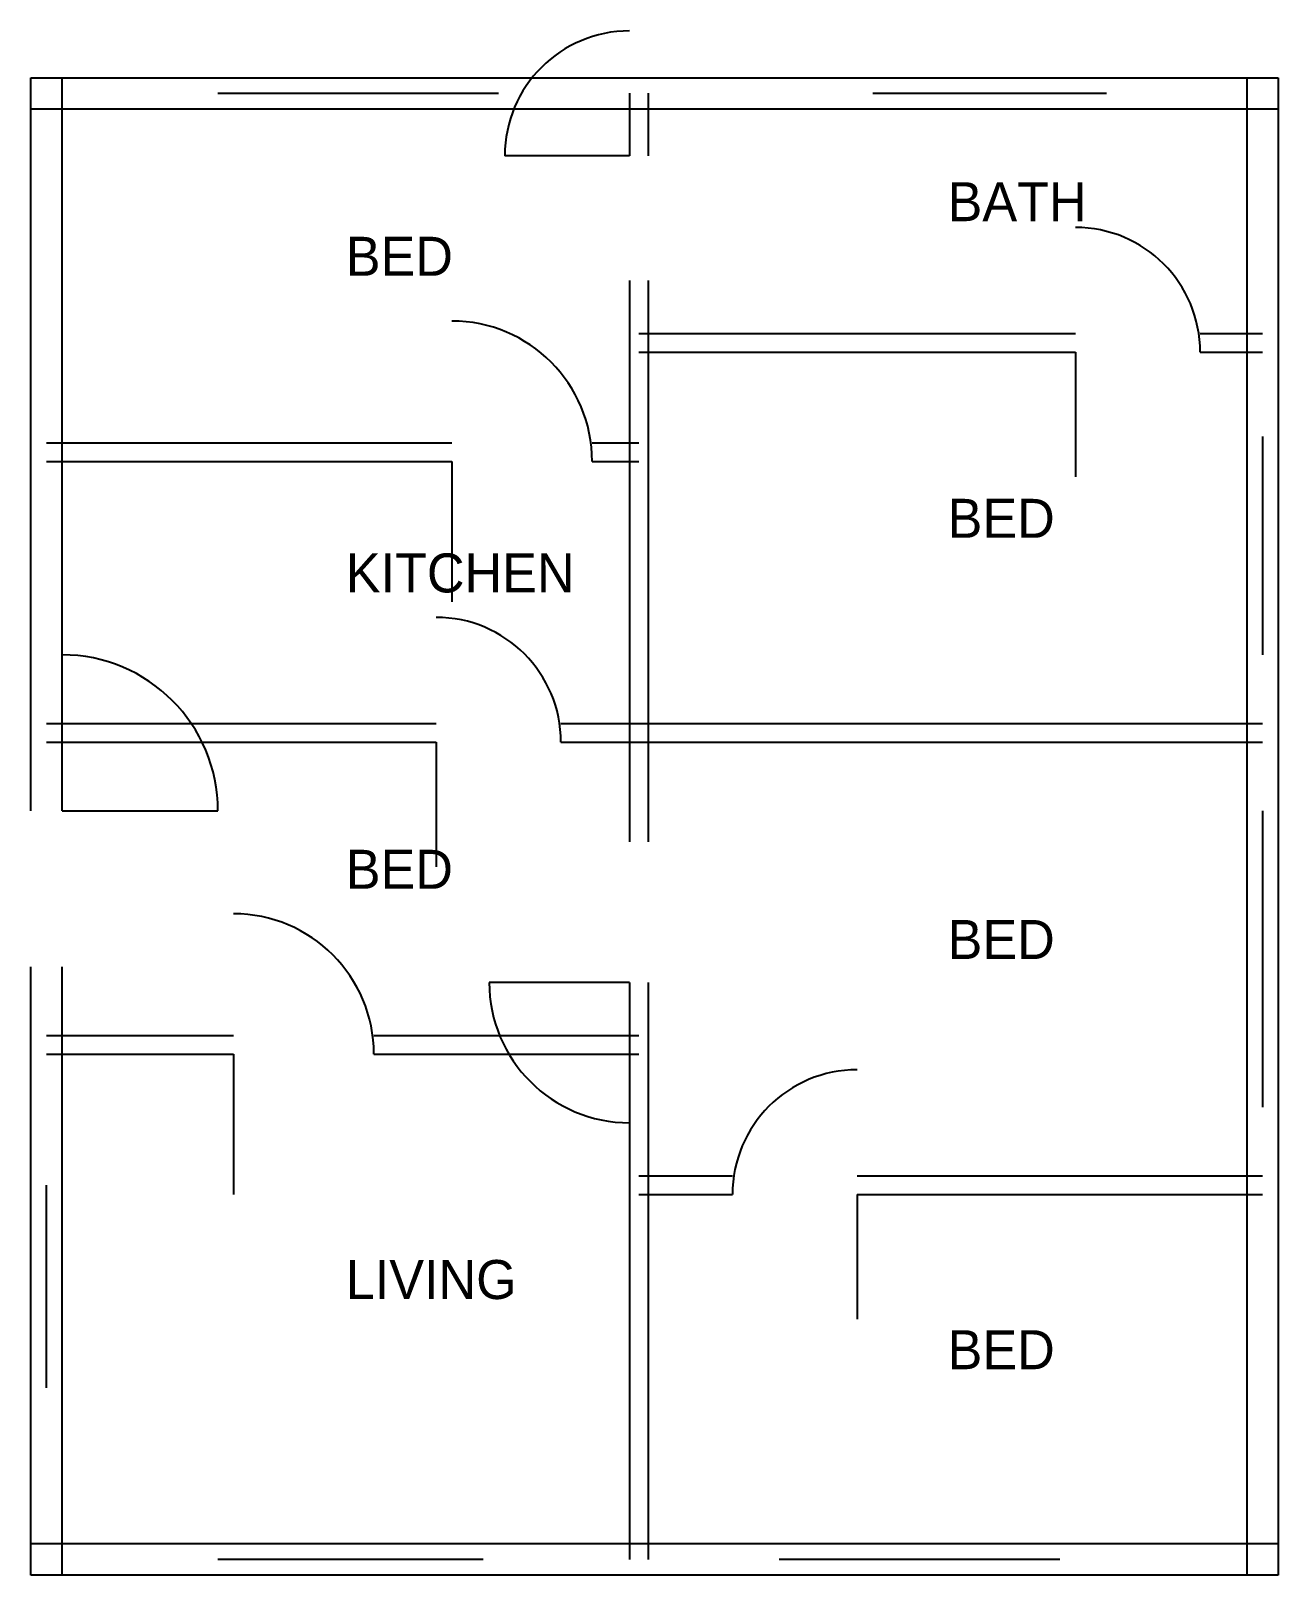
# Model space of a CAD drawing. Header units: millimetres. Extents: x -100 to 7900, y -9500 to 400.
import ezdxf

# ---------------------------------------------------------------- set-up
doc = ezdxf.new("R2010")
doc.units = ezdxf.units.MM
for name, color, linetype in [('A-DOOR', 3, 'Continuous'), ('A-TEXT', 2, 'Continuous'), ('A-WALL', 7, 'Continuous'), ('A-WINDOW', 5, 'Continuous')]:
    doc.layers.add(name, color=color, linetype=linetype)

msp = doc.modelspace()

# ---------------------------------------------------------------- linework, layer by layer
at = {"layer": 'A-DOOR'}
for p, q in [((3740, -400), (2940, -400)), ((6600, -1660), (6600, -2460)), ((2600, -2360), (2600, -3260)), ((2500, -4160), (2500, -4960)), ((100, -4600), (1100, -4600)), ((3740, -5700), (2840, -5700)), ((1200, -6160), (1200, -7060)), ((5200, -7060), (5200, -7860))]:
    msp.add_line(p, q, dxfattribs=at)
for centre, radius, start, end in [((3740, -400), 800, 90, 180), ((6600, -1660), 800, 0, 90), ((2600, -2360), 900, 0, 90), ((2500, -4160), 800, 0, 90), ((100, -4600), 1000, 0, 90), ((1200, -6160), 900, 0, 90), ((3740, -5700), 900, 180, -90), ((5200, -7060), 800, 90, -180)]:
    msp.add_arc(centre, radius, start, end, dxfattribs=at)
at = {"layer": 'A-WALL'}
for p, q in [((-100, 100), (1100, 100)), ((-100, -4600), (-100, 100)), ((100, -4600), (100, 100)), ((2900, 100), (5300, 100)), ((6800, 100), (7900, 100)), ((7700, 100), (7700, -2200)), ((7900, 100), (7900, -2200)), ((3740, 0), (3740, -400)), ((3860, 0), (3860, -400)), ((-100, -100), (1100, -100)), ((2900, -100), (5300, -100)), ((6800, -100), (7900, -100)), ((3740, -1200), (3740, -4100)), ((3860, -1200), (3860, -4100)), ((3800, -1540), (6600, -1540)), ((7400, -1540), (7800, -1540)), ((3800, -1660), (6600, -1660)), ((7400, -1660), (7800, -1660)), ((0, -2240), (2600, -2240)), ((3500, -2240), (3800, -2240)), ((0, -2360), (2600, -2360)), ((3500, -2360), (3800, -2360)), ((7700, -3600), (7700, -4600)), ((7900, -3600), (7900, -4600)), ((0, -4040), (2500, -4040)), ((3300, -4040), (7800, -4040)), ((3740, -4100), (3740, -4800)), ((3860, -4100), (3860, -4800)), ((0, -4160), (2500, -4160)), ((3300, -4160), (7800, -4160)), ((-100, -7000), (-100, -5600)), ((100, -7000), (100, -5600)), ((3740, -5700), (3740, -9400)), ((3860, -5700), (3860, -9400)), ((0, -6040), (1200, -6040)), ((2100, -6040), (3800, -6040)), ((0, -6160), (1200, -6160)), ((2100, -6160), (3800, -6160)), ((7700, -6500), (7700, -9500)), ((7900, -6500), (7900, -9500)), ((3800, -6940), (4400, -6940)), ((5200, -6940), (7800, -6940)), ((3800, -7060), (4400, -7060)), ((5200, -7060), (7800, -7060)), ((-100, -9500), (-100, -8300)), ((100, -9500), (100, -8300)), ((1100, -9300), (-100, -9300)), ((4700, -9300), (2800, -9300)), ((7900, -9300), (6500, -9300)), ((1100, -9500), (-100, -9500)), ((4700, -9500), (2800, -9500)), ((7900, -9500), (6500, -9500))]:
    msp.add_line(p, q, dxfattribs=at)
at = {"layer": 'A-WINDOW'}
for p, q in [((1100, 100), (2900, 100)), ((5300, 100), (6800, 100)), ((1100, 0), (2900, 0)), ((5300, 0), (6800, 0)), ((1100, -100), (2900, -100)), ((5300, -100), (6800, -100)), ((7700, -2200), (7700, -3600)), ((7800, -2200), (7800, -3600)), ((7900, -2200), (7900, -3600)), ((7700, -4600), (7700, -6500)), ((7800, -4600), (7800, -6500)), ((7900, -4600), (7900, -6500)), ((-100, -8300), (-100, -7000)), ((0, -8300), (0, -7000)), ((100, -8300), (100, -7000)), ((2800, -9300), (1100, -9300)), ((6500, -9300), (4700, -9300)), ((2800, -9400), (1100, -9400)), ((6500, -9400), (4700, -9400)), ((2800, -9500), (1100, -9500)), ((6500, -9500), (4700, -9500))]:
    msp.add_line(p, q, dxfattribs=at)

# ---------------------------------------------------------------- texts
at = {"layer": 'A-TEXT'}
for s, p in [('BATH', (5780, -820)), ('BED', (1920, -1170)), ('BED', (5780, -2850)), ('KITCHEN', (1920, -3200)), ('BED', (1920, -5100)), ('BED', (5780, -5550)), ('LIVING', (1920, -7730)), ('BED', (5780, -8180))]:
    msp.add_text(s, height=250, dxfattribs=at).set_placement(p)

doc.saveas('drawing.dxf')
